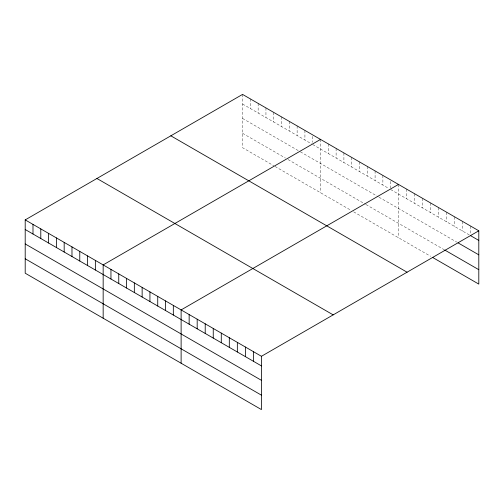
<?xml version="1.0" encoding="UTF-8"?>
<svg xmlns="http://www.w3.org/2000/svg" width="504" height="504" viewBox="0 0 504 504"><rect width="100%" height="100%" fill="white"/><g stroke="black" fill="none" stroke-linecap="round" stroke-linejoin="round"><path stroke-width="0.38" stroke-dasharray="2.52 1.89" d="M242.556 94.406L242.556 147.71L273.741 165.715M242.556 104.026L311.422 143.785M312.719 144.535L388.735 188.42M390.682 189.548L469.432 235.009M242.556 118.446L299.729 151.452M300.378 151.824L378.34 196.837M378.989 197.209L456.712 242.084M242.556 133.295L285.434 158.054M288.036 159.554L365.343 204.189M365.992 204.561L443.993 249.593M275.039 166.465L351.055 210.351M353.651 211.85L430.605 256.284M470.767 226.157L470.767 233.56M462.735 221.521L462.735 231.147M454.702 216.884L454.702 226.51M446.67 212.247L446.67 221.873M438.637 207.61L438.637 217.237M430.605 202.973L430.605 212.594M422.572 198.337L422.572 207.957M414.54 193.7L414.54 203.32M406.507 189.063L406.507 198.683M398.475 184.426L398.475 237.731M390.682 181.402L390.682 188.068M382.882 175.423L382.882 185.044M375.089 170.919L375.089 180.545M367.296 166.421L367.296 176.041M359.497 161.916L359.497 171.543M351.704 157.418L351.704 167.038M343.904 152.914L343.904 162.54M336.111 148.415L336.111 158.042M328.312 143.917L328.312 153.537M320.519 139.413L320.519 192.723M312.719 136.395L312.719 142.317M304.926 130.41L304.926 140.036M297.127 125.912L297.127 135.532M289.334 121.407L289.334 131.034M281.534 116.909L281.534 126.529M273.741 112.405L273.741 122.031M265.948 107.906L265.948 117.533M258.149 103.408L258.149 113.028M250.356 98.904L250.356 108.53"/><path stroke-width="0.76" d="M25.2 219.895L261.444 356.29L261.444 409.594L25.2 273.206L25.2 219.895L242.556 94.406L478.8 230.794L478.8 284.105L432.615 257.443M320.519 139.413L103.162 264.902L103.162 318.213M398.475 184.426L181.119 309.916L181.119 363.22M261.444 356.29L478.8 230.794M470.767 235.784L478.8 240.421M458.048 242.859L478.8 254.835M444.66 249.984L478.8 269.69M170.831 135.815L407.075 272.21M96.925 178.485L333.169 314.874M25.2 229.515L261.444 365.91M25.2 243.936L261.444 380.325M25.2 258.785L261.444 395.18M253.411 351.647L253.411 361.274M245.379 347.01L245.379 356.637M237.346 342.374L237.346 352M229.314 337.737L229.314 347.363M221.281 333.1L221.281 342.726M213.249 328.463L213.249 338.089M205.216 323.826L205.216 333.446M197.184 319.19L197.184 328.81M189.151 314.553L189.151 324.173M173.326 305.411L173.326 315.038M165.526 300.913L165.526 310.533M157.733 296.409L157.733 306.035M149.934 291.911L149.934 301.531M142.141 287.406L142.141 297.032M134.341 282.908L134.341 292.534M126.548 278.41L126.548 288.03M118.755 273.905L118.755 283.531M110.956 269.407L110.956 279.027M95.363 260.404L95.363 270.024M87.57 255.9L87.57 265.526M79.771 251.401L79.771 261.022M71.978 246.897L71.978 256.523M64.178 242.399L64.178 252.025M56.385 237.901L56.385 247.521M48.586 233.396L48.586 243.023M40.792 228.898L40.792 238.518M32.993 224.393L32.993 234.02"/></g></svg>
